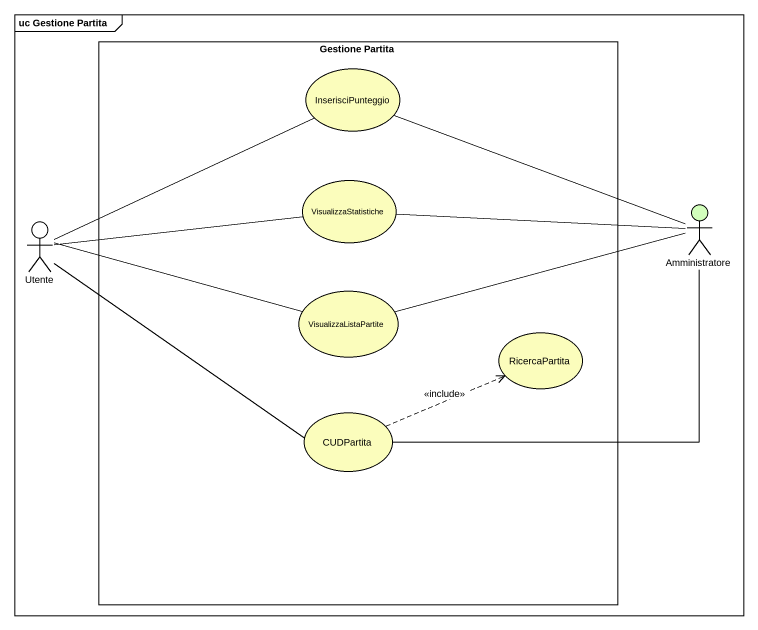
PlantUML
@startuml
mainframe uc Gestione Partita
rectangle "Gestione Partita" as Gestione_Partita {
  usecase InserisciPunteggio #FBFDBC
  usecase VisualizzaStatistiche #FBFDBC
  usecase VisualizzaListaPartite #FBFDBC
  usecase RicercaPartita #FBFDBC
  usecase CUDPartita #FBFDBC
}
actor Amministratore #D2FEBC
actor Utente
Amministratore -left- InserisciPunteggio
Amministratore -left- VisualizzaStatistiche
Amministratore -left- VisualizzaListaPartite
Amministratore -left- CUDPartita
Utente -right- InserisciPunteggio
Utente -right- VisualizzaStatistiche
Utente -right- VisualizzaListaPartite
Utente -right- CUDPartita
CUDPartita .right.> RicercaPartita : <<include>>
@enduml
